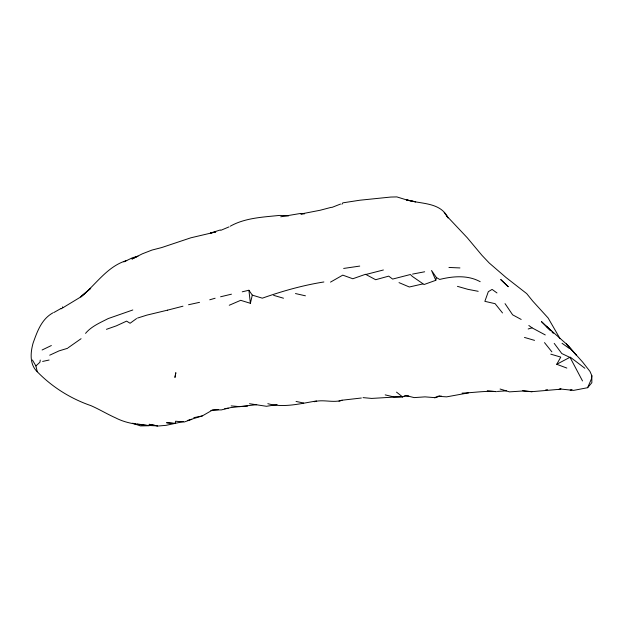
<?xml version="1.0" encoding="UTF-8"?>
<svg xmlns="http://www.w3.org/2000/svg" width="623" height="623" viewBox="0 0 623 623"><rect width="100%" height="100%" fill="white"/><g stroke="black" fill="none" stroke-linecap="round" stroke-linejoin="round"><path stroke-width="0.93" d="M550.623 330.548L541.465 321.616L550.958 330.813L546.27 326.164L566.338 343.912L582.489 361.893L589.965 371.409L591.834 375.669L591.414 378.916L587.614 387.708L573.581 390.387L560.389 389.009M40.246 360.086L39.95 362.204L35.9 365.942L37.279 371.767C52.2 387.109 70.687 398.665 90.888 405.628C99.322 409.295 107.195 414.124 115.574 417.854C128.439 424.543 143.212 425.26 157.401 425.883L149.053 424.31L156.466 425.711M435.804 280.311L436.38 277.531L431.544 270.475L435.804 280.311L424.053 284.524L412.294 276.378L410.409 274.509L392.63 279.081L388.697 276.137L375.661 279.719L365.53 274.291L352.805 278.761L342.767 275.132L330.502 282.118M229.256 305.254L240.68 300.325L250.399 303.3L252.284 295.123L248.896 290.248L242.238 291.813M566.829 368.068L556.752 364.284L560.77 357.104L550.771 354.152M341.949 204.258L342.814 202.849L359.845 200.224L390.753 197.055L396.859 196.907L406.274 199.812L415.65 201.836L406.391 199.858C420.852 204.251 440.453 201.829 448.085 217.941L444.183 212.388M587.614 387.708L591.85 382.686L591.834 375.669M85.546 333.367C91.425 326.304 100.202 322.706 108.161 318.587L132.8 309.974M52.854 312.894C41.422 319.249 37.201 331.662 33.066 343.172C30.434 352.641 29.445 364.346 37.279 371.767M81.083 338.702L68.055 347.836M136.577 318.54L130.098 323.267L126.594 321.125L116.306 325.86L106.432 329.333M361.348 398.011L342.082 400.215C333.149 403.167 323.282 399.109 314.124 401.734M61.179 308.377L53.757 312.582M385.193 394.881L393.962 396.952L402.66 396.991L405.363 395.426L414.186 397.606L424.995 396.867L434.239 397.591L441.201 395.924M61.132 308.829L79.728 297.568L90.732 288.285L80.733 297.023C95.841 284.789 107.148 266.255 126.773 260.515M556.752 364.284L570.255 357.135L584.865 368.248M42.107 349.986L51.359 345.539M434.69 397.926L439.464 395.909M500.09 389.025L509.458 391.867L521.879 391.057L531.777 391.688L559.166 389.336L560.731 388.518M230.292 226.196C245.135 217.832 262.89 217.154 279.47 215.41M123.837 261.901L132.543 257.727L138.01 256.193M137.146 256.606L131.944 259.043L142.394 253.795L152.012 250.057L161.739 247.549L190.872 237.799L215.784 231.935L210.434 233.064L220.394 229.934M49.7 355.196L59.068 350.874L67.533 348.319M187.539 420.463L202.319 415.915L212.731 409.926L221.367 409.911L230.354 407.66L256.723 404.677M220.838 230.315L229.023 226.889M332.02 207.381L340.555 204.04M316.507 400.955C300.59 403.525 283.932 408.088 267.82 403.688M191.791 419.349L184.174 422.028L175.616 421.218L175.094 423.508L166.575 422.737L175.063 423.406L183.341 421.537M137.519 318.073L146.911 315.106L167.462 310.168M338.951 401.173L342.082 400.215M528.187 328.983L532.034 327.838L545.281 334.94M182.967 306.197L167.54 310.153M209.749 299.803L215.122 298.23M231.46 294.181L220.581 296.782M365.81 274.494L383.402 269.985M331.397 207.288L320.214 210.239L300.823 214.008L304.585 213.775M559.166 389.336L560.91 388.892M199.524 302.342L188.543 304.74M422.83 283.924L409.327 286.993L399.016 282.624M42.621 361.433L49.108 360.032M175.063 423.406L166.068 425.338L157.339 426.093M193.831 417.659L202.319 415.915M570.201 390.099L572 389.749M412.558 274.089L424.652 271.784M468.66 392.848L446.621 396.859L437.767 396.283M149.395 425.634L152.176 425.12M545.6 389.982L547.43 389.663M224.685 408.735L228.205 408.12M359.728 266.083L343.655 268.443M210.847 410.448L218.478 409.615M280.739 216.788L299.975 213.549L304.624 213.588M404.288 396.392L408.774 395.909M277.134 404.607L266.465 406.289L249.512 403.72M323.874 281.97C302.949 285.272 282.305 291.12 262.33 298.176L252.284 295.123M506.367 390.831L497.395 391.446M247.588 406.095L239.699 406.64L231.172 405.9M402.419 396.586L371.682 398.424L363.038 397.622M462.056 393.136C473.34 392.692 484.453 390.847 495.885 391.509M448.942 267.446L459.945 267.937M280.077 215.41L288.527 215.916M487.225 390.707L496.321 391.703M522.666 390.559L531.878 391.727M133.345 423.352L135.136 423.624M136.928 423.897L148.99 425.743L140.448 425.906L132.45 423.212M478.191 291.307L467.873 289.329L457.438 286.346M296.065 401.438L303.642 403.034M295.473 293.55L305.434 295.816M273.614 295.341L283.481 298.215M524.473 337.425L534.55 340.376M480.193 281.697C467.725 274.852 452.991 276.168 439.667 279.439L436.38 277.531M569.477 357.205L561.79 353.537L554.205 343.382M521.186 319.443L512.628 314.825L505.043 303.635M562.047 343.281L569.554 348.607M496.967 292.942L492.092 289.399L488.315 291.696L484.858 301.337L495.106 303.681L502.512 312.941M528.826 325.479L532.034 327.838M396.508 392.124L402.66 396.991M551.978 331.911L553.341 333.328M446.559 215.784L467.297 237.799L481.922 255.298L489.211 262.992L506.032 277.515L526.715 293.628L532.696 301.041L548.147 318.018L560.007 338.585M544.502 342.603L551.885 351.863M62.378 306.898L62.759 307.427M32.404 359.985L35.9 365.942M582.513 380.941L570.146 357.579M248.896 290.248L250.399 303.3M175.818 372.819L174.97 377.32L175.818 372.819M508.173 286.681L500.83 279.634L508.173 286.681M568.269 346.022L566.338 343.912L576.244 355.024L568.269 346.022"/></g></svg>
